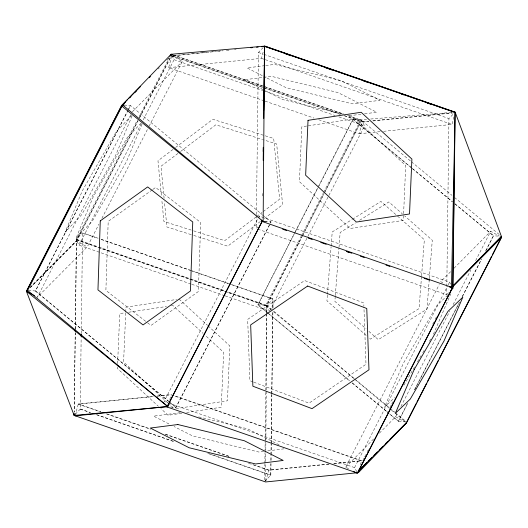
<?xml version="1.0" encoding="UTF-8"?>
<svg xmlns="http://www.w3.org/2000/svg" width="528" height="528" viewBox="0 0 528 528"><rect width="100%" height="100%" fill="white"/><g stroke="black" fill="none" stroke-linecap="round" stroke-linejoin="round"><path stroke-width="0.4" stroke-dasharray="2.64 1.98" d="M265.591 481.147L265.723 462.251M265.729 461.432L265.808 450.754M265.815 449.935L265.881 440.9M265.888 440.075L266.244 390.799M266.251 389.974L266.812 312.774M266.818 311.949L266.871 305.382L272.956 299.066L229.423 283.958M75.214 332.297L74.204 412.144L75.28 333.142M75.253 329.003L76.388 239.283L82.48 232.967L98.03 238.359M75.266 414.289L80.249 409.121L81.154 337.504M81.206 333.392L82.586 232.855L98.135 238.253M256.39 215.444L256.225 228.617L257.888 226.895M256.403 214.619L258.456 52.463L263.439 47.296M262.647 195.961L262.68 193.492M264.66 479.886L264.858 464.251M264.871 463.426L265.003 452.72M265.016 451.902L265.142 442.022M265.148 441.197L266.752 314.431M266.765 313.612L266.871 305.382L225.661 291.08M264.64 481.536L270.732 475.22L270.877 463.696M270.917 460.403L270.976 455.466M270.989 454.641L271.128 443.942M271.135 443.117L271.748 394.548M271.762 393.73L272.804 311.414M272.844 308.121L272.956 299.066M270.983 463.584L270.838 475.108L208.639 453.526M271.022 460.291L271.088 455.354M271.095 454.529L271.234 443.83M271.24 443.005L271.854 394.436M271.867 393.617L272.91 311.302M272.95 308.009L273.062 298.954L231.079 284.387M257.783 229.152L446.708 294.716L446.8 287.305M446.807 286.48L448.932 118.562L453.915 113.395M75.339 329.023L76.54 240.973L138.145 120.74M117.46 366.848L117.394 368.485L158.473 406.388M117.605 363.568L119.77 313.592L124.595 312.853M125.717 312.899L123.592 362.063L167.693 402.745M125.75 312.081L125.968 307.164L176.675 299.449M327.38 295.086L326.938 300.821L366.689 335.894M327.439 294.268L331.089 246.721M331.148 245.903L332.218 231.964L351.701 219.747M335.247 296.426L334.871 301.343L366.062 328.858M335.313 295.601L338.956 248.061M339.016 247.243L340.151 232.485L355.456 222.882M421.516 276.613L419.067 308.583L370.359 339.134L369.138 338.052M421.575 275.794L424.34 239.725L396.818 215.444M429.257 279.589L426.994 309.104L378.292 339.649L368.504 331.016M429.317 278.771L432.274 240.247L404.752 215.965M75.101 415.866L78.256 404.144L153.153 396.62M264.284 100.848L168.656 67.663L171.811 55.942L209.26 52.18M168.656 67.663L261.466 58.337L263.36 51.302M169.805 399.511L171.065 394.819L173.395 395.63M318.707 119.731L359.139 133.762L362.287 122.041L368.801 121.381M265.789 481.186L268.732 470.243L328.977 464.191M360.492 464.825L361.541 460.918L174.174 395.901M383.559 131.307L451.948 124.436L454.047 116.622M132.092 115.863L115.46 155.819L81.635 214.771L65.069 232.261L82.328 190.799L116.153 131.848L131.611 115.526M142.065 124.153L126.377 161.839L92.552 220.79L75.986 238.28L93.245 196.825L127.07 137.874L140.877 123.295M433.409 334.224L451.612 291.878M28.354 290.492L35.369 290.954L127.4 111.335M127.776 110.603L130.403 105.475L262.211 214.599M128.291 109.877L35.508 290.961L168.439 401.128M128.667 109.144L130.541 105.481M130.852 114.708L37.316 297.257L87.265 246.886L98.914 224.162M190.984 284.024L79.035 245.17L76.098 239.765L137.273 120.166M139.207 116.602L169.204 57.856M137.953 120.635L76.349 240.867L30.466 287.133M139.458 117.704L171.389 55.387M139.649 117.81L171.574 55.493L182.305 61.406L149.246 125.921M79.035 245.17L141.392 123.473M143.266 119.81L174.068 59.69L171.871 55.638M101.917 218.295L147.748 128.858M450.694 284.176L449.592 282.15L259.116 216.051L164.076 401.531L167.963 402.877M170.445 407.062L175.897 407.418L270.937 221.938L267.815 221.734M295.046 232.201L257.855 304.781L267.986 313.177M295.423 231.469L318.338 186.747M318.714 186.014L352.895 119.302L411.767 168.089M266.858 312.134L257.994 304.795L294.433 233.68M294.809 232.947L317.724 188.225M318.1 187.493L353.034 119.315L360.829 119.823L366.564 119.354M257.994 304.795L265.789 305.303L301.099 236.386M301.475 235.653L323.261 193.136M323.638 192.403L360.829 119.823L410.837 161.264M302.584 235.389L266.521 305.765L76.045 239.666M302.96 234.656L323.618 194.33M325.123 191.4L361.561 120.285L347.569 115.427M225.199 295.891L269.511 311.269L266.574 305.864L301.884 236.947M302.26 236.214L324.047 193.697M324.423 192.964L361.614 120.384L347.615 115.526M269.887 310.537L328.489 196.172M328.865 195.439L364.551 125.789L361.614 120.384M348.559 468.712L345.695 467.135L439.23 284.585M356.756 471.689L354.559 467.63L447.718 285.813M448.094 285.08L449.592 282.15M362.809 460.588L364.313 457.657M364.69 456.925L365.818 454.72M367.316 451.79L368.445 449.592M387.229 412.936L387.981 411.47M389.855 407.801L391.36 404.87M391.736 404.138L392.858 401.94M432.683 324.225L433.805 322.027M435.31 319.097L436.438 316.899M379.381 433.165L395.644 416.77L397.525 413.101M400.904 406.507L449.737 311.197M453.116 304.603L470.771 270.145M475.655 260.614L490.684 231.29L499.264 236.023M407.781 402.917L398.389 421.245L389.525 413.899M414.539 389.723L416.42 386.054M416.797 385.321L459.241 302.478M462.244 296.617L481.404 259.228M485.536 251.163L493.423 235.765L454.813 203.768M389.664 413.912L398.528 421.258L407.913 402.93M414.678 389.73L415.807 387.532M416.183 386.8L459.38 302.491M462.383 296.624L481.543 259.235M486.05 250.437L493.561 235.778L499.798 236.181M403.861 385.275L414.566 366.854M417.443 361.898L421.146 355.522M422.796 352.691L424.439 349.853M429.383 341.352L431.026 338.521M446.708 294.716L448.919 292.42M158.215 68.963L159.377 67.789M166.927 60.179L169.25 57.836M132.356 111.778L182.305 61.406M30.076 287.826L76.54 240.973L87.265 246.886M450.608 271.696L440.735 281.655L443.593 283.232M454.093 268.184L490.684 231.29M345.695 467.135L374.154 438.438M30.433 287.186L76.54 240.973M447.764 295.106L437.039 305.356L403.293 363.442L384.437 407.299L394.568 397.624M173.006 149.431L157.978 160.789L161.429 196.053M175.619 147.451L212.863 119.295L273.689 138.481L279.629 199.162L262.64 212.012M177.956 153.45L160.967 166.294L164.096 198.277M180.569 151.47L215.853 124.793L262.64 139.557M256.106 216.949L224.743 240.662L191.994 230.333M256.76 216.454L261.987 212.5M260.403 221.463L227.733 246.167L191.862 234.848M264.323 218.5L282.612 204.666L276.672 143.986L263.419 139.801M152.255 189.842L108.194 221.404L105.89 290.4L145.834 321.446M152.922 189.367L155.595 187.453L200.686 222.499L198.383 291.502L150.982 325.453L146.474 321.948M352.394 219.311L380.919 201.419L396.211 214.909M359.627 220.268L388.852 201.94L402.303 213.807M306.662 126.034L301.831 126.773L299.455 181.665L350.203 228.485L403.326 220.407L405.702 165.508L354.955 118.688L307.468 125.915M128.621 312.246L166.452 306.491M171.283 305.758L172.894 305.507L203.095 333.379M175.943 408.632L227.456 400.798L229.832 345.899L208.085 325.835M181.823 413.219L168.142 415.305L160.888 408.613M186.655 412.487L221.265 407.227L223.641 352.328L205.511 335.603M264.904 65.644L247.078 67.921L263.215 76.105M265.716 65.545L274.633 64.403L341.068 80.599L379.949 100.32L352.394 103.838L285.958 87.635L263.947 76.474M349.186 115.764L361.337 114.213M364.584 113.797L376.741 112.246L337.861 92.532L271.425 76.336L243.87 79.847L264.409 90.268M180.266 412.711L153.523 416.123L169.66 424.307M263.696 451.42L258.839 452.041L192.397 435.844L174.062 426.545M267.749 450.899L283.958 448.833M202.805 52.622L171.864 55.73L340.58 114.279M203.617 52.543L207.689 52.133M211.761 51.724L214.203 51.48M219.087 50.985L220.717 50.827M210.078 52.094L216.586 51.44M217.404 51.361L223.1 50.787M226.36 50.457L229.614 50.134M234.498 49.639L236.128 49.48M368.861 121.176L362.347 121.829L344.467 115.625M372.926 120.767L451.902 112.834M372.874 120.978L455.096 112.715M359.139 133.762L380.305 131.63M153.212 396.409L78.309 403.94L100.855 411.761M157.278 396L171.118 394.614M157.225 396.211L171.065 394.819M329.036 463.98L268.792 470.039L251.684 464.099M333.92 463.492L361.601 460.713L172.676 395.149M333.861 463.696L361.541 460.918M370.669 119.018L451.849 112.398M124.172 105.065L130.403 105.475M398.528 421.258L406.316 421.766M342.778 114.2L282.751 99.568L265.142 90.638M198.686 416.902L247.513 428.809L279.055 444.8M191.215 230.083L163.918 221.476L161.832 200.152M191.083 234.604L166.907 226.981L164.419 201.557M258.456 52.463L263.122 54.08M263.894 54.351L448.932 118.562M261.466 58.337L264.581 59.413M265.353 59.684L451.948 124.436M172.636 54.727L343.682 114.081M173.468 55.09L343.728 114.18M171.811 55.942L339.742 114.213M344.408 115.83L362.287 122.041M174.068 59.69L262.7 90.446M263.479 90.717L335.003 115.54M338.89 116.886L364.551 125.789M265.063 101.119L314.048 118.114M101.244 239.329L191.433 270.626M192.212 270.897L230.307 284.117M101.138 239.441L189.77 270.197M190.549 270.468L228.644 283.688M76.388 239.283L98.162 246.833M98.934 247.104L189.902 278.672M190.674 278.942L224.888 290.809M76.098 239.765L266.574 305.864M191.763 284.288L224.42 295.621M168.742 403.148L354.559 467.63M107.078 413.919L149.84 428.756M165.389 434.155L230.696 456.819M78.256 404.144L100.802 411.965M106.247 413.86L150.559 429.238M165.33 434.359L229.858 456.753M248.523 463.228L268.732 470.243M80.355 409.009L90.466 412.513M96.683 414.671L175.21 441.923M80.249 409.121L90.361 412.625M96.578 414.784L175.098 442.035M207.755 453.367L270.732 475.22M252.958 381.869L249.889 380.701L247.678 319.394L304.63 280.533L363.785 302.98L363.898 306.247M253.73 382.16L309.038 403.148L365.99 364.287L363.931 307.065M395.644 416.77L404.943 421.898M411.464 161.792L451.981 195.367M454.509 197.465L499.455 234.709M353.034 119.315L411.906 168.102M412.533 168.623L452.417 201.676M454.951 203.775L493.561 235.778M412.401 168.617L452.278 201.67M262.706 215.114L271.075 221.945L176.035 407.425L169.072 401.656M265.789 305.303L270.851 309.5M273.385 311.599L353.78 378.22M354.413 378.748L394.924 412.322M395.558 412.85L405.682 421.238M267.491 312.662L349.78 380.86M352.315 382.958L387.13 411.814M268.62 313.698L349.642 380.853M352.176 382.952L388.892 413.378M35.369 290.954L169.567 402.171M170.201 402.692L175.897 407.418M266.871 305.382L354.961 379.421M355.595 379.949L390.832 409.57M391.459 410.098L406.56 422.789M179.084 299.086L207.484 325.281M168.293 403.306L173.125 407.761M259.116 216.051L259.849 217.404"/><path stroke-width="0.79" d="M168.544 404.197L167.911 406.54L74.164 415.437L74.184 413.787L74.164 415.437L265.584 481.965L358.393 472.639L406.56 422.789L501.6 237.31L452.813 286.506M75.227 331.472L75.247 329.828M81.167 336.686L81.305 334.105M263.208 151.51L263.261 147.391M263.729 110.352L264.541 46.147L171.131 54.285L121.44 105.752L26.4 291.232L74.164 415.437M263.201 160.453L263.373 147.286M263.736 118.47L264.653 46.035L455.129 112.134L501.356 236.287L499.475 239.95M451.48 286.75L455.129 112.134L452.899 288.288L449.79 287.212M358.393 472.639L359.443 468.732M34.459 295.673L26.591 291.337L121.625 105.857L125.69 101.759M124.172 105.065L122.615 104.96L27.575 290.44L167.468 406.382M169.957 56.39L171.085 54.186L172.636 54.727M262.053 221.456L452.582 287.654L357.542 473.134L167.013 406.936L262.053 221.456L261.314 220.11M167.066 407.035L262.099 221.555M357.489 473.035L452.529 287.555L451.796 286.202M416.137 403.623L406.375 422.684L390.113 439.085M416.889 402.158L426.657 383.097M427.409 381.632L438.306 360.373M439.052 358.901L491.647 256.265M492.393 254.8L501.409 237.204L451.46 287.569L450.034 286.783M450.582 290.697L452.793 288.4L455.024 112.246L264.541 46.147L263.142 221.423L267.036 221.681M451.46 287.569L501.356 236.287M127.248 99.898L121.44 105.752L263.142 221.423L122.615 104.96M128.41 98.723L140.606 86.427M149.318 77.642L150.48 76.468M129.756 97.66L130.918 96.485M134.983 92.387L136.726 90.631M26.4 291.232L27.562 290.063L26.4 291.232L167.911 406.54L75.101 415.866M26.591 291.337L27.753 290.162M358.169 471.293L366.881 462.508M368.042 461.34L372.108 457.241M373.85 455.479L377.335 451.968M379.658 449.625L382.562 446.695M385.466 443.771L387.79 441.428M358.354 471.398L406.56 422.789M250.84 47.797L252.463 47.632M256.535 47.223L258.166 47.065M261.419 46.735L263.861 46.49M264.673 46.405L455.156 112.504M285.615 53.896L291.053 55.79M325.261 67.657L332.257 70.085M363.356 80.876L368.801 82.764M401.452 94.096L403.788 94.908M427.112 103L431 104.346M282.638 229.205L286.526 230.551M308.293 238.108L312.18 239.455M320.734 242.425L326.172 244.312M346.388 251.328L351.833 253.216M360.386 256.186L364.274 257.532M386.041 265.089L389.928 266.435M424.136 278.309L429.581 280.196M346.282 251.44L348.612 252.245M353.562 471.471L356.426 473.048M166.28 405.59L167.013 406.936M100.267 220.882L97.957 289.885L143.055 324.931L190.45 290.981L192.753 221.984L147.662 186.932L100.267 220.882M308.029 120.344L305.653 175.243L356.4 222.057L409.523 213.979L411.899 159.08L361.152 112.266L308.029 120.344M414.209 369.461L395.36 413.318L410.256 399.089L444.002 341.002L462.858 297.145L447.962 311.375L414.209 369.461M307.619 286.037L250.668 324.898L252.872 386.206L312.028 408.652L368.98 369.791L366.769 308.484L307.619 286.037M177.863 424.538L150.308 428.056L189.189 447.77L255.625 463.967L283.18 460.449L244.299 440.735L177.863 424.538"/></g></svg>
